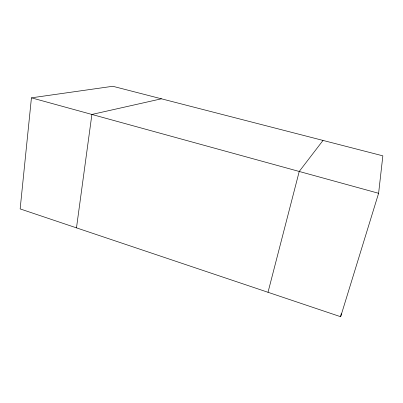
<?xml version="1.0" encoding="UTF-8"?>
<svg xmlns="http://www.w3.org/2000/svg" width="403" height="403" viewBox="0 0 403 403"><rect width="100%" height="100%" fill="white"/><g stroke="black" fill="none" stroke-linecap="round" stroke-linejoin="round"><path stroke-width="0.6" d="M31.434 97.828L20.15 208.915L340.651 316.723L378.603 193.289L382.85 155.84L112.8 86.277L31.434 97.828L378.603 193.289M76.484 227.866L91.894 114.452L161.427 98.806M340.651 316.723L341.27 313.65M268.01 292.286L299.233 171.461L323.025 140.43"/></g></svg>
